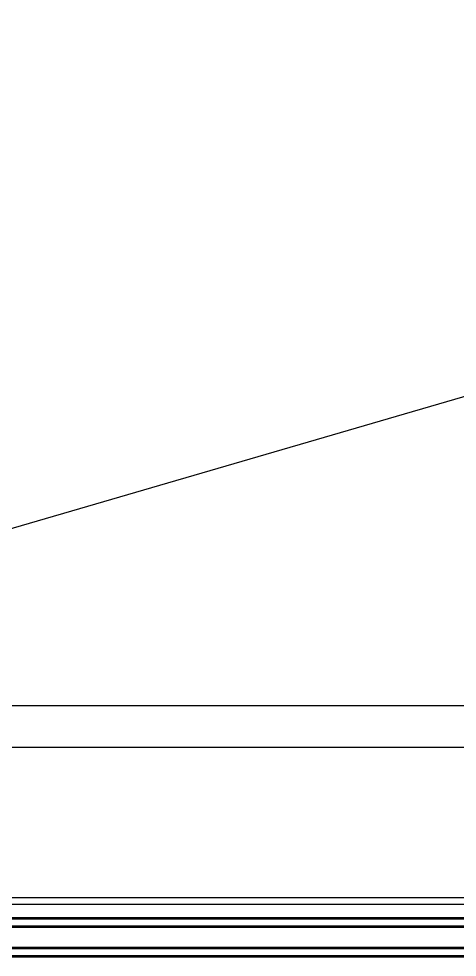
# Model space of a CAD drawing. Extents: x -163002 to 22103, y -103500 to 51643.
# Drawn here: x -127802 to -127537, y 34538 to 35105 of the extents above; entities that cross this region are included whole.
import ezdxf

# ---------------------------------------------------------------- set-up
doc = ezdxf.new("R2010")
doc.units = 0
doc.header["$LTSCALE"] = 1000
doc.header["$MEASUREMENT"] = 0
doc.layers.get('0').update_dxf_attribs({"linetype": 'CONTINUOUS'})
doc.layers.add('s2113a$0$glass-p', color=1, linetype='CONTINUOUS')

# ---------------------------------------------------------------- blocks, each defined once
blk = doc.blocks.new('s2113a')
at = {"layer": 's2113a$0$glass-p'}
for p, q in [((-128124.657, 34704.537), (-126749.898, 35105.045)), ((-128064.897, 34690.106), (-126749.898, 34690.106)), ((-128064.897, 34665.106), (-126749.898, 34665.106)), ((-128184.897, 34574.106), (-126749.898, 34574.106)), ((-128184.897, 34570.106), (-126749.898, 34570.106)), ((-126749.898, 34561.106), (-128208.897, 34561.106)), ((-128208.897, 34557.106), (-126749.898, 34557.106)), ((-126749.898, 34543.106), (-128208.897, 34543.106)), ((-128208.897, 34539.106), (-126749.898, 34539.106))]:
    blk.add_line(p, q, dxfattribs=at)
for points in [[(-126749.898, 34556.106), (-128207.897, 34556.106), (-128208.897, 34557.106), (-128208.897, 34561.106), (-128207.897, 34562.106), (-126749.898, 34562.106)], [(-126749.898, 34538.106), (-128207.897, 34538.106), (-128208.897, 34539.106), (-128208.897, 34543.106), (-128207.897, 34544.106), (-126749.898, 34544.106)]]:
    blk.add_lwpolyline(points, dxfattribs=at)

msp = doc.modelspace()

# ---------------------------------------------------------------- block references
msp.add_blockref('s2113a', (0, 0))

doc.saveas('drawing.dxf')
